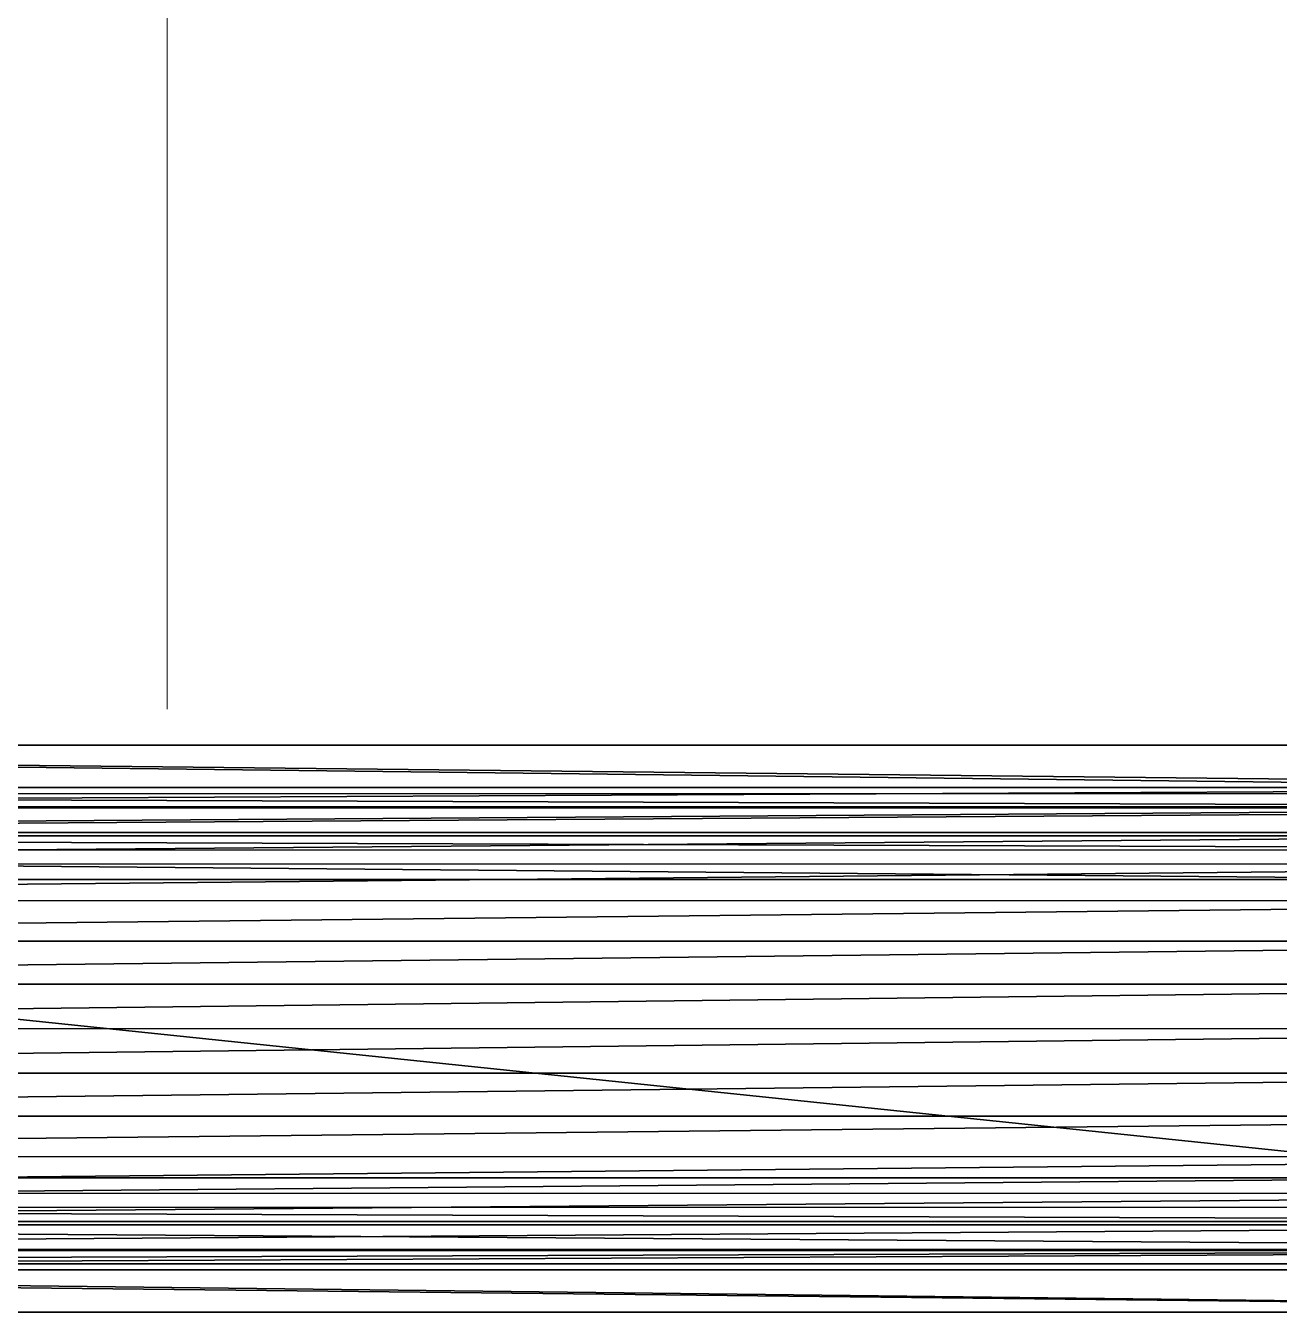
# Model space of a CAD drawing. Header units: inches. Extents: x 0 to 46333, y 12439 to 30520.
# Drawn here: x 13580 to 13757.2, y 16218.3 to 16400.3 of the extents above; entities that cross this region are included whole.
import ezdxf

# ---------------------------------------------------------------- set-up
doc = ezdxf.new("R2010")
doc.units = ezdxf.units.IN
doc.header["$MEASUREMENT"] = 0
doc.layers.add('DLX_FL1_LUM', color=7, linetype='Continuous', true_color=0xffd400)
doc.layers.add('WIRING', color=3, linetype='Continuous', lineweight=0)

msp = doc.modelspace()

# ---------------------------------------------------------------- linework, layer by layer
at = {"layer": 'DLX_FL1_LUM'}
for points in [[(13316.98, 16298.52, 0), (13896.33, 16291.65, 0)], [(13896.33, 16298.5, 0), (13316.98, 16298.52, 0)], [(13896.33, 16291.65, 0), (13316.98, 16298.52, 0)], [(13868.59, 16292.52, 0), (13316.98, 16298.52, 0)], [(13316.98, 16298.52, 0), (13896.33, 16298.5, 0)], [(13316.98, 16298.52, 0), (13868.59, 16292.52, 0)], [(13868.59, 16292.52, 0), (13344.72, 16292.54, 0)], [(13344.72, 16292.54, 0), (13868.59, 16292.52, 0)], [(13344.72, 16292.51, 0), (13868.59, 16292.52, 0)], [(13868.59, 16292.52, 0), (13344.72, 16292.51, 0)], [(13868.59, 16292.49, 0), (13344.72, 16292.51, 0)], [(13344.72, 16292.51, 0), (13868.59, 16292.49, 0)], [(13344.72, 16289.82, 0), (13868.59, 16292.49, 0)], [(13868.59, 16292.49, 0), (13344.72, 16289.82, 0)], [(13316.98, 16291.67, 0), (13896.33, 16291.65, 0)], [(13316.98, 16291.67, 0), (13896.33, 16289.64, 0)], [(13896.33, 16291.65, 0), (13316.98, 16291.67, 0)], [(13896.33, 16289.64, 0), (13316.98, 16291.67, 0)], [(13316.98, 16289.66, 0), (13896.33, 16289.64, 0)], [(13896.33, 16289.64, 0), (13316.98, 16289.66, 0)], [(13316.98, 16285.7, 0), (13896.33, 16289.64, 0)], [(13896.33, 16289.64, 0), (13316.98, 16285.7, 0)], [(13868.59, 16289.8, 0), (13344.72, 16289.82, 0)], [(13344.72, 16289.82, 0), (13868.59, 16289.8, 0)], [(13344.72, 16286.18, 0), (13868.59, 16289.8, 0)], [(13868.59, 16289.8, 0), (13344.72, 16286.18, 0)], [(13896.33, 16283.67, 0), (13316.98, 16285.7, 0)], [(13896.33, 16285.67, 0), (13316.98, 16285.7, 0)], [(13316.98, 16285.7, 0), (13896.33, 16283.67, 0)], [(13316.98, 16285.7, 0), (13896.33, 16285.67, 0)], [(13868.59, 16286.16, 0), (13344.72, 16286.18, 0)], [(13344.72, 16286.18, 0), (13868.59, 16286.16, 0)], [(13344.72, 16281.71, 0), (13868.59, 16286.16, 0)], [(13868.59, 16286.16, 0), (13344.72, 16281.71, 0)], [(13896.33, 16283.67, 0), (13316.98, 16283.69, 0)], [(13316.98, 16283.69, 0), (13794.09, 16279.52, 0)], [(13794.09, 16279.52, 0), (13316.98, 16283.69, 0)], [(13316.98, 16283.69, 0), (13896.33, 16283.67, 0)], [(13868.59, 16281.69, 0), (13344.72, 16281.71, 0)], [(13344.72, 16281.71, 0), (13868.59, 16281.69, 0)], [(13344.72, 16276.53, 0), (13868.59, 16281.69, 0)], [(13868.59, 16281.69, 0), (13344.72, 16276.53, 0)], [(13794.09, 16237.31, 0), (13389.15, 16279.53, 0)], [(13794.09, 16279.52, 0), (13389.15, 16279.53, 0)], [(13389.15, 16279.53, 0), (13794.09, 16237.31, 0)], [(13389.15, 16279.53, 0), (13794.09, 16279.52, 0)], [(13868.59, 16276.51, 0), (13344.72, 16276.53, 0)], [(13344.72, 16276.53, 0), (13868.59, 16276.51, 0)], [(13344.72, 16270.81, 0), (13868.59, 16276.51, 0)], [(13868.59, 16276.51, 0), (13344.72, 16270.81, 0)], [(13868.59, 16270.79, 0), (13344.72, 16270.81, 0)], [(13344.72, 16270.81, 0), (13868.59, 16270.79, 0)], [(13344.72, 16264.72, 0), (13868.59, 16270.79, 0)], [(13868.59, 16270.79, 0), (13344.72, 16264.72, 0)], [(13868.59, 16264.7, 0), (13344.72, 16264.72, 0)], [(13344.72, 16264.72, 0), (13868.59, 16264.7, 0)], [(13344.72, 16258.43, 0), (13868.59, 16264.7, 0)], [(13868.59, 16264.7, 0), (13344.72, 16258.43, 0)], [(13868.59, 16258.41, 0), (13344.72, 16258.43, 0)], [(13344.72, 16258.43, 0), (13868.59, 16258.41, 0)], [(13344.72, 16252.15, 0), (13868.59, 16258.41, 0)], [(13868.59, 16258.41, 0), (13344.72, 16252.15, 0)], [(13868.59, 16252.12, 0), (13344.72, 16252.15, 0)], [(13344.72, 16252.15, 0), (13868.59, 16252.12, 0)], [(13344.72, 16246.05, 0), (13868.59, 16252.12, 0)], [(13868.59, 16252.12, 0), (13344.72, 16246.05, 0)], [(13868.59, 16246.03, 0), (13344.72, 16246.05, 0)], [(13344.72, 16246.05, 0), (13868.59, 16246.03, 0)], [(13344.72, 16240.33, 0), (13868.59, 16246.03, 0)], [(13868.59, 16246.03, 0), (13344.72, 16240.33, 0)], [(13868.58, 16240.31, 0), (13344.72, 16240.33, 0)], [(13344.72, 16240.33, 0), (13868.58, 16240.31, 0)], [(13344.72, 16235.15, 0), (13868.58, 16240.31, 0)], [(13868.58, 16240.31, 0), (13344.72, 16235.15, 0)], [(13316.98, 16233.17, 0), (13794.09, 16237.31, 0)], [(13794.09, 16237.31, 0), (13316.98, 16233.17, 0)], [(13389.15, 16237.33, 0), (13794.09, 16237.31, 0)], [(13794.09, 16237.31, 0), (13389.15, 16237.33, 0)], [(13868.58, 16235.13, 0), (13344.72, 16235.15, 0)], [(13344.72, 16235.15, 0), (13868.58, 16235.13, 0)], [(13344.72, 16230.68, 0), (13868.58, 16235.13, 0)], [(13868.58, 16235.13, 0), (13344.72, 16230.68, 0)], [(13316.98, 16233.17, 0), (13896.32, 16233.15, 0)], [(13896.32, 16233.15, 0), (13316.98, 16233.17, 0)], [(13316.98, 16233.17, 0), (13896.32, 16231.14, 0)], [(13896.32, 16231.14, 0), (13316.98, 16233.17, 0)], [(13896.32, 16231.14, 0), (13316.98, 16231.17, 0)], [(13316.98, 16231.17, 0), (13896.32, 16227.18, 0)], [(13316.98, 16231.17, 0), (13896.32, 16231.14, 0)], [(13896.32, 16227.18, 0), (13316.98, 16231.17, 0)], [(13868.58, 16230.66, 0), (13344.72, 16230.68, 0)], [(13344.72, 16230.68, 0), (13868.58, 16230.66, 0)], [(13344.72, 16227.04, 0), (13868.58, 16230.66, 0)], [(13868.58, 16230.66, 0), (13344.72, 16227.04, 0)], [(13316.98, 16227.2, 0), (13896.32, 16227.18, 0)], [(13896.32, 16227.18, 0), (13316.98, 16227.2, 0)], [(13316.98, 16225.19, 0), (13896.32, 16227.18, 0)], [(13896.32, 16227.18, 0), (13316.98, 16225.19, 0)], [(13868.58, 16227.02, 0), (13344.72, 16227.04, 0)], [(13344.72, 16227.04, 0), (13868.58, 16227.02, 0)], [(13344.72, 16224.35, 0), (13868.58, 16227.02, 0)], [(13868.58, 16227.02, 0), (13344.72, 16224.35, 0)], [(13316.98, 16225.19, 0), (13896.32, 16218.32, 0)], [(13896.32, 16225.17, 0), (13316.98, 16225.19, 0)], [(13896.32, 16218.32, 0), (13316.98, 16225.19, 0)], [(13316.98, 16225.19, 0), (13896.32, 16225.17, 0)], [(13344.72, 16224.35, 0), (13868.58, 16224.33, 0)], [(13868.58, 16224.33, 0), (13344.72, 16224.35, 0)], [(13868.58, 16224.33, 0), (13344.72, 16224.32, 0)], [(13344.72, 16224.32, 0), (13868.58, 16224.33, 0)], [(13344.72, 16224.32, 0), (13896.32, 16218.32, 0)], [(13896.32, 16218.32, 0), (13344.72, 16224.32, 0)], [(13344.72, 16224.32, 0), (13868.58, 16224.3, 0)], [(13868.58, 16224.3, 0), (13344.72, 16224.32, 0)], [(13316.98, 16218.34, 0), (13896.32, 16218.32, 0)], [(13896.32, 16218.32, 0), (13316.98, 16218.34, 0)]]:
    msp.add_polyline3d(points, dxfattribs=at)
at = {"layer": 'WIRING'}
msp.add_line((13599.99, 17462.19), (13599.99, 16303.6), dxfattribs=at)

doc.saveas('drawing.dxf')
